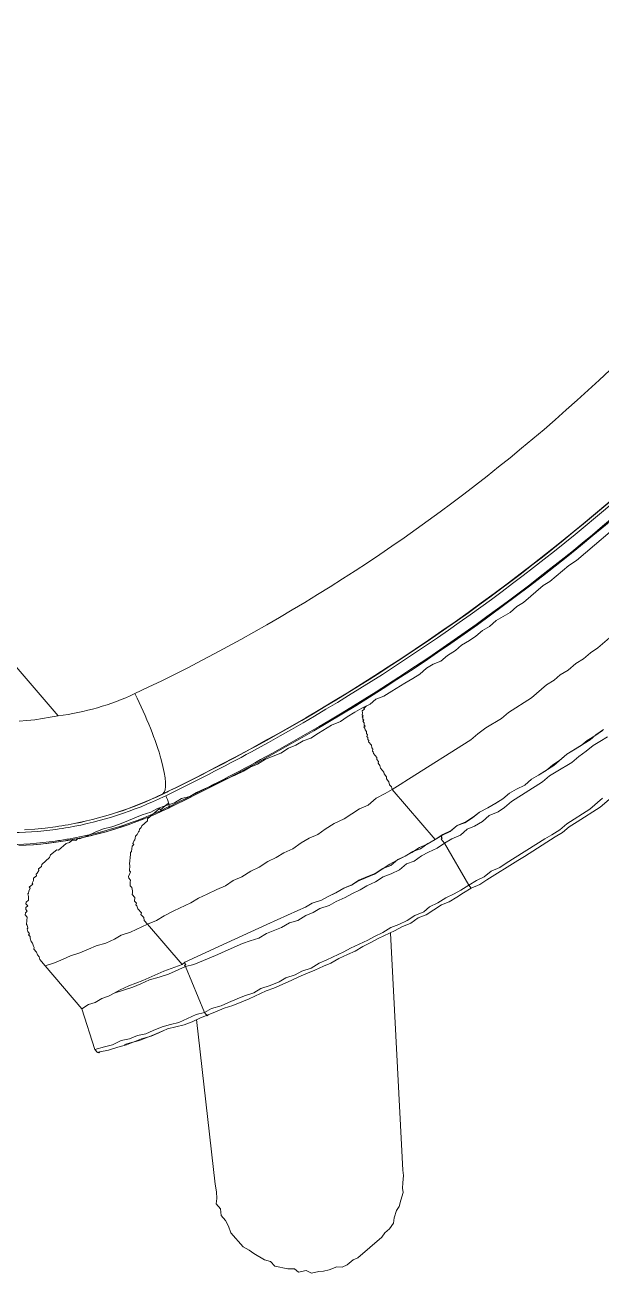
# Model space of a CAD drawing. Header units: metres. Extents: x 2999 to 3109, y 1752 to 1796.
# Drawn here: x 3012.2689 to 3012.4167, y 1760.1136 to 1760.4338 of the extents above; entities that cross this region are included whole.
import ezdxf

# ---------------------------------------------------------------- set-up
doc = ezdxf.new("R2010")
doc.units = ezdxf.units.M
doc.layers.add('PAREDES', color=7, linetype='Continuous')

msp = doc.modelspace()

# ---------------------------------------------------------------- linework, layer by layer
at = {"layer": 'PAREDES', "color": 253, "lineweight": 0}
for p, q in [((3012.115897828978, 1760.445114648051), (3012.277409898619, 1760.256579573352)), ((3012.423843664782, 1760.307872721416), (3012.410469551379, 1760.296415539039)), ((3012.410469551379, 1760.296415539039), (3012.408466220117, 1760.295182454838)), ((3012.408466220117, 1760.295182454838), (3012.403636679165, 1760.291045138979)), ((3012.401911975266, 1760.290050746078), (3012.396803806952, 1760.285674738919)), ((3012.403636679165, 1760.291045138979), (3012.401911975266, 1760.290050746078)), ((3012.430337569279, 1760.286381870391), (3012.415941822213, 1760.274049486582)), ((3012.393394026855, 1760.283075758667), (3012.389851743268, 1760.281007409097)), ((3012.395158666819, 1760.28458747023), (3012.393394026855, 1760.283075758667)), ((3012.396803806952, 1760.285674738919), (3012.395158666819, 1760.28458747023)), ((3012.389851743268, 1760.281007409097), (3012.388087103305, 1760.279495697533)), ((3012.384597759442, 1760.276989593068), (3012.382952619309, 1760.275902324379)), ((3012.386362399405, 1760.278501304632), (3012.384597759442, 1760.276989593068)), ((3012.388087103305, 1760.279495697533), (3012.386362399405, 1760.278501304632)), ((3012.379370399658, 1760.273316656147), (3012.377367068396, 1760.272083571946)), ((3012.380949288046, 1760.274669240178), (3012.379370399658, 1760.273316656147)), ((3012.382952619309, 1760.275902324379), (3012.380949288046, 1760.274669240178)), ((3012.415941822213, 1760.274049486582), (3012.414018054717, 1760.272723526593)), ((3012.375602428433, 1760.270571860382), (3012.373639033234, 1760.269856094843)), ((3012.377367068396, 1760.272083571946), (3012.375602428433, 1760.270571860382)), ((3012.410250083492, 1760.269978730828), (3012.408299691954, 1760.268307891731)), ((3012.412253414755, 1760.271211815029), (3012.410250083492, 1760.269978730828)), ((3012.414018054717, 1760.272723526593), (3012.412253414755, 1760.271211815029)), ((3012.370229253137, 1760.26725711459), (3012.36841167345, 1760.266183157922)), ((3012.3719938931, 1760.268768826154), (3012.370229253137, 1760.26725711459)), ((3012.373639033234, 1760.269856094843), (3012.3719938931, 1760.268768826154)), ((3012.406296360692, 1760.26707480753), (3012.404717472304, 1760.2657222235)), ((3012.408299691954, 1760.268307891731), (3012.406296360692, 1760.26707480753)), ((3012.366408342188, 1760.264950073721), (3012.363038498154, 1760.262868412131)), ((3012.36841167345, 1760.266183157922), (3012.366408342188, 1760.264950073721)), ((3012.402714141041, 1760.264489139299), (3012.398906233753, 1760.261227024871)), ((3012.404717472304, 1760.2657222235), (3012.402714141041, 1760.264489139299)), ((3012.358978895905, 1760.260839998624), (3012.357492883305, 1760.25956697836)), ((3012.361035166892, 1760.261635327929), (3012.358978895905, 1760.260839998624)), ((3012.363038498154, 1760.262868412131), (3012.361035166892, 1760.261635327929)), ((3012.398906233753, 1760.261227024871), (3012.392975803732, 1760.257434896481)), ((3012.353605720609, 1760.257525252832), (3012.351602389347, 1760.256292168631)), ((3012.355330424509, 1760.258519645733), (3012.353605720609, 1760.257525252832)), ((3012.357492883305, 1760.25956697836), (3012.355330424509, 1760.258519645733)), ((3012.355449615979, 1760.257816575496), (3012.356006870704, 1760.258293958095)), ((3012.355502555703, 1760.257378820601), (3012.355449615979, 1760.257816575496)), ((3012.355462619641, 1760.256861501939), (3012.355502555703, 1760.257378820601)), ((3012.355847743171, 1760.25847970967), (3012.356590749471, 1760.259116219803)), ((3012.356006870704, 1760.258293958095), (3012.355847743171, 1760.25847970967)), ((3012.392975803732, 1760.257434896481), (3012.391211163769, 1760.255923184917)), ((3012.269435113391, 1760.255358585501), (3012.267418660567, 1760.255177410837)), ((3012.271442901066, 1760.255590121476), (3012.269435113391, 1760.255358585501)), ((3012.273441510325, 1760.255871257595), (3012.271442901066, 1760.255590121476)), ((3012.275430603345, 1760.25620126243), (3012.273441510325, 1760.255871257595)), ((3012.277409898619, 1760.256579573352), (3012.275430603345, 1760.25620126243)), ((3012.347622350864, 1760.254170879337), (3012.34425250683, 1760.252089217746)), ((3012.349864373426, 1760.255125336175), (3012.347622350864, 1760.254170879337)), ((3012.351602389347, 1760.256292168631), (3012.349864373426, 1760.255125336175)), ((3012.355422683578, 1760.256344183276), (3012.35570131094, 1760.256582874576)), ((3012.35558181111, 1760.256158431702), (3012.355422683578, 1760.256344183276)), ((3012.35570131094, 1760.256582874576), (3012.355462619641, 1760.256861501939)), ((3012.355634750835, 1760.255720676806), (3012.35558181111, 1760.256158431702)), ((3012.355594814772, 1760.255203358144), (3012.355873442134, 1760.255442049443)), ((3012.355992633605, 1760.254738979206), (3012.355594814772, 1760.255203358144)), ((3012.355873442134, 1760.255442049443), (3012.355634750835, 1760.255720676806)), ((3012.355912761479, 1760.253704341882), (3012.356191388841, 1760.253943033181)), ((3012.355952697541, 1760.254221660544), (3012.355992633605, 1760.254738979206)), ((3012.356191388841, 1760.253943033181), (3012.355952697541, 1760.254221660544)), ((3012.391211163769, 1760.255923184917), (3012.387204501244, 1760.253457016515)), ((3012.342249175568, 1760.250856133545), (3012.340285780369, 1760.250140368006)), ((3012.34425250683, 1760.252089217746), (3012.342249175568, 1760.250856133545)), ((3012.356151452778, 1760.253425714519), (3012.355912761479, 1760.253704341882)), ((3012.356204392503, 1760.252987959624), (3012.356151452778, 1760.253425714519)), ((3012.356602211335, 1760.252523580686), (3012.356204392503, 1760.252987959624)), ((3012.356562275272, 1760.252006262024), (3012.356602211335, 1760.252523580686)), ((3012.356800966571, 1760.251727634662), (3012.356562275272, 1760.252006262024)), ((3012.356681466742, 1760.251303191787), (3012.356800966571, 1760.251727634662)), ((3012.356920158042, 1760.251024564424), (3012.356681466742, 1760.251303191787)), ((3012.356880221978, 1760.250507245762), (3012.356920158042, 1760.251024564424)), ((3012.385094982173, 1760.251971928993), (3012.38333034221, 1760.250460217429)), ((3012.387204501244, 1760.253457016515), (3012.385094982173, 1760.251971928993)), ((3012.415153021018, 1760.251472908665), (3012.413149689756, 1760.250239824464)), ((3012.415431648381, 1760.251711599964), (3012.413945635781, 1760.2504385797)), ((3012.417076788514, 1760.252798868653), (3012.415153021018, 1760.251472908665)), ((3012.417355415877, 1760.253037559953), (3012.415431648381, 1760.251711599964)), ((3012.418429372545, 1760.251219980265), (3012.416426041283, 1760.249986896064)), ((3012.336584369248, 1760.248257770011), (3012.334581037986, 1760.24702468581)), ((3012.338468200681, 1760.249066411337), (3012.336584369248, 1760.248257770011)), ((3012.340285780369, 1760.250140368006), (3012.338468200681, 1760.249066411337)), ((3012.357118913278, 1760.2502286184), (3012.356880221978, 1760.250507245762)), ((3012.357092289236, 1760.249883739292), (3012.357118913278, 1760.2502286184)), ((3012.357808363135, 1760.249047857204), (3012.357092289236, 1760.249883739292)), ((3012.357927554604, 1760.248344786967), (3012.357808363135, 1760.249047857204)), ((3012.358166245904, 1760.248066159604), (3012.357927554604, 1760.248344786967)), ((3012.358126309841, 1760.247548840942), (3012.358166245904, 1760.248066159604)), ((3012.358285437374, 1760.247363089367), (3012.358126309841, 1760.247548840942)), ((3012.38333034221, 1760.250460217429), (3012.367369943856, 1760.240330228479)), ((3012.413945635781, 1760.2504385797), (3012.407935641993, 1760.246739327097)), ((3012.409660345893, 1760.247733719998), (3012.407935641993, 1760.246739327097)), ((3012.411663677156, 1760.248966804199), (3012.409660345893, 1760.247733719998)), ((3012.413149689756, 1760.250239824464), (3012.411663677156, 1760.248966804199)), ((3012.414701337383, 1760.248992503163), (3012.41293669742, 1760.247480791599)), ((3012.416426041283, 1760.249986896064), (3012.414701337383, 1760.248992503163)), ((3012.330640935566, 1760.245420715178), (3012.328637604303, 1760.244187630977)), ((3012.334581037986, 1760.24702468581), (3012.330640935566, 1760.245420715178)), ((3012.358338377098, 1760.246925334472), (3012.358285437374, 1760.247363089367)), ((3012.35921357853, 1760.245903700809), (3012.358338377098, 1760.246925334472)), ((3012.359173642467, 1760.245386382147), (3012.35921357853, 1760.245903700809)), ((3012.359651025066, 1760.244829127422), (3012.359173642467, 1760.245386382147)), ((3012.359531525236, 1760.244404684547), (3012.359651025066, 1760.244829127422)), ((3012.360008907836, 1760.243847429822), (3012.359531525236, 1760.244404684547)), ((3012.406171002031, 1760.245227615533), (3012.404247234535, 1760.243901655544)), ((3012.407935641993, 1760.246739327097), (3012.404592113643, 1760.243875031502)), ((3012.409248289961, 1760.244643120047), (3012.405241627436, 1760.242176951645)), ((3012.407935641993, 1760.246739327097), (3012.406171002031, 1760.245227615533)), ((3012.411012929924, 1760.24615483161), (3012.409248289961, 1760.244643120047)), ((3012.41293669742, 1760.247480791599), (3012.411012929924, 1760.24615483161)), ((3012.322866610175, 1760.241337264122), (3012.318926507755, 1760.23973329349)), ((3012.325029068971, 1760.242384596748), (3012.322866610175, 1760.241337264122)), ((3012.326753772871, 1760.24337898965), (3012.325029068971, 1760.242384596748)), ((3012.328637604303, 1760.244187630977), (3012.326753772871, 1760.24337898965)), ((3012.360128099306, 1760.243144359585), (3012.360008907836, 1760.243847429822)), ((3012.361003300737, 1760.242122725922), (3012.360128099306, 1760.243144359585)), ((3012.361056240462, 1760.241684971026), (3012.361003300737, 1760.242122725922)), ((3012.361692750594, 1760.240941964726), (3012.361056240462, 1760.241684971026)), ((3012.400665014884, 1760.241315987313), (3012.398940310984, 1760.240321594411)), ((3012.400665014884, 1760.241315987313), (3012.398940310984, 1760.240321594411)), ((3012.404592113643, 1760.243875031502), (3012.400665014884, 1760.241315987313)), ((3012.402668346147, 1760.242549071514), (3012.400665014884, 1760.241315987313)), ((3012.403516923536, 1760.241182558743), (3012.401752283573, 1760.239670847179)), ((3012.404247234535, 1760.243901655544), (3012.402668346147, 1760.242549071514)), ((3012.405241627436, 1760.242176951645), (3012.403516923536, 1760.241182558743)), ((3012.315145532868, 1760.237943571283), (3012.312983074073, 1760.236896238657)), ((3012.317201803855, 1760.238738900589), (3012.315145532868, 1760.237943571283)), ((3012.318926507755, 1760.23973329349), (3012.317201803855, 1760.238738900589)), ((3012.361652814531, 1760.240424646064), (3012.361692750594, 1760.240941964726)), ((3012.362289324663, 1760.239681639764), (3012.361652814531, 1760.240424646064)), ((3012.362488079899, 1760.238885693739), (3012.362289324663, 1760.239681639764)), ((3012.362965462498, 1760.238328439014), (3012.362488079899, 1760.238885693739)), ((3012.363177529756, 1760.237704932543), (3012.362965462498, 1760.238328439014)), ((3012.365180861018, 1760.238938016745), (3012.363177529756, 1760.237704932543)), ((3012.367369943856, 1760.240330228479), (3012.365180861018, 1760.238938016745)), ((3012.401752283573, 1760.239670847179), (3012.393725646502, 1760.23456607082)), ((3012.397175671021, 1760.238809882847), (3012.395013212226, 1760.237762550221)), ((3012.397175671021, 1760.238809882847), (3012.395013212226, 1760.237762550221)), ((3012.398940310984, 1760.240321594411), (3012.397175671021, 1760.238809882847)), ((3012.398940310984, 1760.240321594411), (3012.397175671021, 1760.238809882847)), ((3012.304305798657, 1760.236499987222), (3012.304325046215, 1760.236571427507)), ((3012.304613864793, 1760.235873381993), (3012.305048995237, 1760.236082495556)), ((3012.305048972061, 1760.236082475702), (3012.306604872519, 1760.236838245271)), ((3012.309135847441, 1760.235371831792), (3012.307318267753, 1760.234297875123)), ((3012.311258370173, 1760.235901845756), (3012.309135847441, 1760.235371831792)), ((3012.312983074073, 1760.236896238657), (3012.311258370173, 1760.235901845756)), ((3012.359011739698, 1760.235424515716), (3012.356968472373, 1760.233674112853)), ((3012.361359950069, 1760.236630975875), (3012.359011739698, 1760.235424515716)), ((3012.363177529756, 1760.237704932543), (3012.361359950069, 1760.236630975875)), ((3012.363177529756, 1760.237704932543), (3012.374157329535, 1760.224888073865)), ((3012.391523868363, 1760.235256445756), (3012.3895205371, 1760.234023361555)), ((3012.391523868363, 1760.235256445756), (3012.389706288675, 1760.234182489088)), ((3012.393288508326, 1760.23676815732), (3012.391523868363, 1760.235256445756)), ((3012.393288508326, 1760.23676815732), (3012.391523868363, 1760.235256445756)), ((3012.395013212226, 1760.237762550221), (3012.393288508326, 1760.23676815732)), ((3012.395013212226, 1760.237762550221), (3012.393288508326, 1760.23676815732)), ((3012.417125102846, 1760.235448417082), (3012.413874450282, 1760.232663685254)), ((3012.420043571602, 1760.236177186282), (3012.416514291677, 1760.233153763155)), ((3012.301229018559, 1760.231819011419), (3012.299013620039, 1760.231209433689)), ((3012.300406140133, 1760.230147863963), (3012.303471041121, 1760.232773468258)), ((3012.302953722459, 1760.232813404321), (3012.301229018559, 1760.231819011419)), ((3012.303984708505, 1760.232077155497), (3012.302249014708, 1760.23130226004)), ((3012.302423301353, 1760.231380279658), (3012.304079421168, 1760.232122609538)), ((3012.304917117658, 1760.23352916986), (3012.302953722459, 1760.232813404321)), ((3012.303471041121, 1760.232773468258), (3012.30370973242, 1760.232494840895)), ((3012.30370973242, 1760.232494840895), (3012.305474372383, 1760.234006552459)), ((3012.305704993381, 1760.232885845707), (3012.303984708505, 1760.232077155497)), ((3012.304079421168, 1760.232122609538), (3012.30572221336, 1760.232896117015)), ((3012.307318267753, 1760.234297875123), (3012.304917117658, 1760.23352916986)), ((3012.305366066713, 1760.233018493898), (3012.305814218781, 1760.233233398124)), ((3012.305474372383, 1760.234006552459), (3012.305912127279, 1760.234059492183)), ((3012.305704993381, 1760.232885845707), (3012.306134810752, 1760.233093280878)), ((3012.305704993381, 1760.232885845707), (3012.30572221336, 1760.232896117015)), ((3012.30572221336, 1760.232896117015), (3012.305814218781, 1760.233233398124)), ((3012.30572221336, 1760.232896117015), (3012.306151976115, 1760.233103545581)), ((3012.305814218781, 1760.233233398124), (3012.307385244293, 1760.233994590366)), ((3012.354726449811, 1760.232719656015), (3012.350799351052, 1760.230160611825)), ((3012.356968472373, 1760.233674112853), (3012.354726449811, 1760.232719656015)), ((3012.385540498618, 1760.23190207226), (3012.383775858655, 1760.230390360697)), ((3012.385540498618, 1760.23190207226), (3012.384054486017, 1760.230629051996)), ((3012.387702957413, 1760.232949404887), (3012.385540498618, 1760.23190207226)), ((3012.387702957413, 1760.232949404887), (3012.385540498618, 1760.23190207226)), ((3012.389706288675, 1760.234182489088), (3012.387702957413, 1760.232949404887)), ((3012.3895205371, 1760.234023361555), (3012.387702957413, 1760.232949404887)), ((3012.390315866406, 1760.231967090568), (3012.388073843844, 1760.231012633729)), ((3012.39196100654, 1760.233054359257), (3012.390315866406, 1760.231967090568)), ((3012.393725646502, 1760.23456607082), (3012.39196100654, 1760.233054359257)), ((3012.413874450282, 1760.232663685254), (3012.407944020261, 1760.228871556863)), ((3012.416514291677, 1760.233153763155), (3012.410583861656, 1760.229361634764)), ((3012.292924370845, 1760.228730569985), (3012.291226290987, 1760.228081056191)), ((3012.294887766044, 1760.229446335524), (3012.292924370845, 1760.228730569985)), ((3012.295174834733, 1760.228549349768), (3012.293376377243, 1760.227948569626)), ((3012.293961914936, 1760.228142111349), (3012.295676496393, 1760.228726089499)), ((3012.297129788606, 1760.230400792362), (3012.294887766044, 1760.229446335524)), ((3012.296962416819, 1760.229185457625), (3012.295174834733, 1760.228549349768)), ((3012.295676496393, 1760.228726089499), (3012.297380463023, 1760.229342042223)), ((3012.298737277981, 1760.229856256522), (3012.296962416819, 1760.229185457625)), ((3012.299013620039, 1760.231209433689), (3012.297129788606, 1760.230400792362)), ((3012.297380463023, 1760.229342042223), (3012.299073285183, 1760.229989837266)), ((3012.300500206115, 1760.230562140136), (3012.298737277981, 1760.229856256522)), ((3012.298760691639, 1760.227933082162), (3012.298880191469, 1760.228357525037)), ((3012.298880191469, 1760.228357525037), (3012.30036620407, 1760.229630545301)), ((3012.299073285183, 1760.229989837266), (3012.300754408394, 1760.230669301001)), ((3012.30036620407, 1760.229630545301), (3012.300406140133, 1760.230147863963)), ((3012.302249014708, 1760.23130226004), (3012.300500206115, 1760.230562140136)), ((3012.300754408394, 1760.230669301001), (3012.302423301353, 1760.231380279658)), ((3012.348278701128, 1760.228967463687), (3012.345996742502, 1760.227495688186)), ((3012.350799351052, 1760.230160611825), (3012.348278701128, 1760.228967463687)), ((3012.379809132193, 1760.228441510957), (3012.37804449223, 1760.226929799393)), ((3012.379809132193, 1760.228441510957), (3012.378323119593, 1760.227168490693)), ((3012.382051154755, 1760.229395967795), (3012.379809132193, 1760.228441510957)), ((3012.381772527392, 1760.229157276496), (3012.379809132193, 1760.228441510957)), ((3012.383775858655, 1760.230390360697), (3012.381772527392, 1760.229157276496)), ((3012.384054486017, 1760.230629051996), (3012.382051154755, 1760.229395967795)), ((3012.386309203881, 1760.229500922165), (3012.384305872619, 1760.228267837964)), ((3012.388073843844, 1760.231012633729), (3012.386309203881, 1760.229500922165)), ((3012.407944020261, 1760.228871556863), (3012.406179380298, 1760.227359845299)), ((3012.410583861656, 1760.229361634764), (3012.408580530393, 1760.228128550563)), ((3012.268842488912, 1760.22732789276), (3012.271499490084, 1760.227513011587)), ((3012.271499490084, 1760.227513011587), (3012.274149433816, 1760.22777520496)), ((3012.274149433816, 1760.22777520496), (3012.27679024619, 1760.228113821369)), ((3012.28170712263, 1760.224959860942), (3012.283481237566, 1760.22531666638)), ((3012.284232242966, 1760.225475672237), (3012.282377571511, 1760.22508829248)), ((3012.284977914259, 1760.225787944062), (3012.282921643272, 1760.224992614757)), ((3012.283481237566, 1760.22531666638), (3012.285248413692, 1760.225706244762)), ((3012.286079145646, 1760.225898951499), (3012.284232242966, 1760.225475672237)), ((3012.287140373055, 1760.226835276688), (3012.284977914259, 1760.225787944062)), ((3012.285248413692, 1760.225706244762), (3012.287008113099, 1760.226128496935)), ((3012.287917476821, 1760.226357964981), (3012.286079145646, 1760.225898951499)), ((3012.287008113099, 1760.226128496935), (3012.288759840908, 1760.226583320422)), ((3012.289103768254, 1760.227551042227), (3012.287140373055, 1760.226835276688)), ((3012.289747008095, 1760.226852697852), (3012.287917476821, 1760.226357964981)), ((3012.288759840908, 1760.226583320422), (3012.290503057551, 1760.227070594554)), ((3012.291226290987, 1760.228081056191), (3012.289103768254, 1760.227551042227)), ((3012.291566580875, 1760.2273828608), (3012.289747008095, 1760.226852697852)), ((3012.290503057551, 1760.227070594554), (3012.292237248294, 1760.227590240032)), ((3012.293376377243, 1760.227948569626), (3012.291566580875, 1760.2273828608)), ((3012.292237248294, 1760.227590240032), (3012.293961914936, 1760.228142111349)), ((3012.297128246808, 1760.224763226804), (3012.297247746638, 1760.225187669678)), ((3012.297247746638, 1760.225187669678), (3012.297287682701, 1760.22570498834)), ((3012.297287682701, 1760.22570498834), (3012.297752061638, 1760.226102807173)), ((3012.297752061638, 1760.226102807173), (3012.298070625064, 1760.226858817134)), ((3012.298070625064, 1760.226858817134), (3012.298256376639, 1760.227017944667)), ((3012.298256376639, 1760.227017944667), (3012.298296312702, 1760.22753526333)), ((3012.298296312702, 1760.22753526333), (3012.298760691639, 1760.227933082162)), ((3012.341830952445, 1760.225215271359), (3012.339827621182, 1760.223982187157)), ((3012.344072975006, 1760.226169728197), (3012.341830952445, 1760.225215271359)), ((3012.345996742502, 1760.227495688186), (3012.344072975006, 1760.226169728197)), ((3012.376160660797, 1760.226121158066), (3012.374157329535, 1760.224888073865)), ((3012.375882033434, 1760.225882466767), (3012.374157329535, 1760.224888073865)), ((3012.375722597542, 1760.22494070523), (3012.376001224904, 1760.22517939653)), ((3012.375842097371, 1760.225365148105), (3012.375882033434, 1760.225882466767)), ((3012.376001224904, 1760.22517939653), (3012.375842097371, 1760.225365148105)), ((3012.37804449223, 1760.226929799393), (3012.375882033434, 1760.225882466767)), ((3012.378323119593, 1760.227168490693), (3012.376160660797, 1760.226121158066)), ((3012.380657401223, 1760.225947485074), (3012.378415378661, 1760.224993028236)), ((3012.382422041186, 1760.227459196638), (3012.380657401223, 1760.225947485074)), ((3012.384305872619, 1760.228267837964), (3012.382422041186, 1760.227459196638)), ((3012.404998310743, 1760.225542882331), (3012.39706454946, 1760.220517669739)), ((3012.404083173248, 1760.226047197332), (3012.402358469349, 1760.22505280443)), ((3012.406179380298, 1760.227359845299), (3012.404083173248, 1760.226047197332)), ((3012.406815890431, 1760.226616838999), (3012.404998310743, 1760.225542882331)), ((3012.408580530393, 1760.228128550563), (3012.406815890431, 1760.226616838999)), ((3012.267327365503, 1760.223294634999), (3012.269138079914, 1760.223386518032)), ((3012.269226533207, 1760.2233892991), (3012.267330573915, 1760.223292179727)), ((3012.269138079914, 1760.223386518032), (3012.270946087557, 1760.223511745489)), ((3012.271118762133, 1760.223522904404), (3012.269226533207, 1760.2233892991)), ((3012.270946087557, 1760.223511745489), (3012.272750820743, 1760.223670252979)), ((3012.273008055117, 1760.223693053347), (3012.271118762133, 1760.223522904404)), ((3012.272750820743, 1760.223670252979), (3012.274551766399, 1760.223861982716)), ((3012.274892558489, 1760.223899564385), (3012.273008055117, 1760.223693053347)), ((3012.274551766399, 1760.223861982716), (3012.276348401526, 1760.224086888505)), ((3012.276772717454, 1760.224142457256), (3012.274892558489, 1760.223899564385)), ((3012.27549219699, 1760.220882539659), (3012.277071085377, 1760.22223512369)), ((3012.276348401526, 1760.224086888505), (3012.27814017829, 1760.224344882777)), ((3012.278647102031, 1760.224421571813), (3012.276772717454, 1760.224142457256)), ((3012.277071085377, 1760.22223512369), (3012.277495528252, 1760.22211562386)), ((3012.277495528252, 1760.22211562386), (3012.279538795578, 1760.223866026723)), ((3012.27814017829, 1760.224344882777), (3012.279926605132, 1760.224635906087)), ((3012.280515743661, 1760.224736894809), (3012.278647102031, 1760.224421571813)), ((3012.279538795578, 1760.223866026723), (3012.280334741602, 1760.22406478196)), ((3012.279926605132, 1760.224635906087), (3012.28170712263, 1760.224959860942)), ((3012.280334741602, 1760.22406478196), (3012.281077747903, 1760.224701292092)), ((3012.282377571511, 1760.22508829248), (3012.280515743661, 1760.224736894809)), ((3012.281077747903, 1760.224701292092), (3012.281939945673, 1760.224634731987)), ((3012.281939945673, 1760.224634731987), (3012.282497200398, 1760.225112114586)), ((3012.282497200398, 1760.225112114586), (3012.282921643272, 1760.224992614757)), ((3012.296291748001, 1760.221792126682), (3012.296398244169, 1760.223171643114)), ((3012.296398244169, 1760.223171643114), (3012.296862623107, 1760.223569461946)), ((3012.296623931808, 1760.223848089309), (3012.296942495233, 1760.224604099271)), ((3012.296862623107, 1760.223569461946), (3012.296623931808, 1760.223848089309)), ((3012.296942495233, 1760.224604099271), (3012.297128246808, 1760.224763226804)), ((3012.337625226324, 1760.222417535869), (3012.335383203761, 1760.221463079031)), ((3012.339827621182, 1760.223982187157), (3012.337625226324, 1760.222417535869)), ((3012.370177291052, 1760.222766784571), (3012.368173959789, 1760.22153370037)), ((3012.370415982351, 1760.222488157209), (3012.368452587152, 1760.221772391669)), ((3012.372153998272, 1760.223654989664), (3012.370177291052, 1760.222766784571)), ((3012.372339749847, 1760.223814117197), (3012.370415982351, 1760.222488157209)), ((3012.374157329535, 1760.224888073865), (3012.372153998272, 1760.223654989664)), ((3012.374157329535, 1760.224888073865), (3012.372339749847, 1760.223814117197)), ((3012.374674031477, 1760.222593111579), (3012.372432008915, 1760.22163865474)), ((3012.376597798973, 1760.223919071567), (3012.374674031477, 1760.222593111579)), ((3012.376597798973, 1760.223919071567), (3012.375722597542, 1760.22494070523)), ((3012.378415378661, 1760.224993028236), (3012.376597798973, 1760.223919071567)), ((3012.382789535662, 1760.213119781251), (3012.376597798973, 1760.223919071567)), ((3012.402358469349, 1760.22505280443), (3012.392421376803, 1760.218794507637)), ((3012.273223242026, 1760.218455690601), (3012.275266509352, 1760.220206093464)), ((3012.275266509352, 1760.220206093464), (3012.27549219699, 1760.220882539659)), ((3012.295786816282, 1760.218621962963), (3012.295973184576, 1760.22103611672)), ((3012.295973184576, 1760.22103611672), (3012.296013120639, 1760.221553435382)), ((3012.296013120639, 1760.221553435382), (3012.296291748001, 1760.221792126682)), ((3012.331217413704, 1760.219182662204), (3012.329028330866, 1760.217790450469)), ((3012.333379872499, 1760.22022999483), (3012.331217413704, 1760.219182662204)), ((3012.335383203761, 1760.221463079031), (3012.333379872499, 1760.22022999483)), ((3012.364286797094, 1760.219491974842), (3012.362562093194, 1760.21849758194)), ((3012.364565424456, 1760.219730666142), (3012.362800784493, 1760.218218954578)), ((3012.366449255889, 1760.220539307468), (3012.364286797094, 1760.219491974842)), ((3012.366449255889, 1760.220539307468), (3012.364565424456, 1760.219730666142)), ((3012.368452587152, 1760.221772391669), (3012.366449255889, 1760.220539307468)), ((3012.368173959789, 1760.22153370037), (3012.366449255889, 1760.220539307468)), ((3012.368783537519, 1760.21931830185), (3012.36682014232, 1760.218602536311)), ((3012.370707305015, 1760.220644261839), (3012.368783537519, 1760.21931830185)), ((3012.372432008915, 1760.22163865474), (3012.370707305015, 1760.220644261839)), ((3012.395419409326, 1760.21943040105), (3012.387406084276, 1760.214498064246)), ((3012.392421376803, 1760.218794507637), (3012.390776236669, 1760.217707238948)), ((3012.39706454946, 1760.220517669739), (3012.395419409326, 1760.21943040105)), ((3012.271126418257, 1760.21488801641), (3012.271869424557, 1760.215524526542)), ((3012.271816484833, 1760.215962281437), (3012.272095112196, 1760.216200972737)), ((3012.271869424557, 1760.215524526542), (3012.271816484833, 1760.215962281437)), ((3012.272095112196, 1760.216200972737), (3012.272493239388, 1760.216864106911)), ((3012.272440299663, 1760.217301861806), (3012.273183305963, 1760.217938371939)), ((3012.272493239388, 1760.216864106911), (3012.272440299663, 1760.217301861806)), ((3012.273183305963, 1760.217938371939), (3012.273223242026, 1760.218455690601)), ((3012.295533887882, 1760.215345611437), (3012.295852451308, 1760.216101621398)), ((3012.295733259838, 1760.216804691636), (3012.295839756006, 1760.218184208068)), ((3012.295971951137, 1760.216526064273), (3012.295733259838, 1760.216804691636)), ((3012.295839756006, 1760.218184208068), (3012.295786816282, 1760.218621962963)), ((3012.295852451308, 1760.216101621398), (3012.295971951137, 1760.216526064273)), ((3012.326865872071, 1760.216743117843), (3012.324583913446, 1760.215271342343)), ((3012.329028330866, 1760.217790450469), (3012.326865872071, 1760.216743117843)), ((3012.358634994435, 1760.215938537751), (3012.356578723448, 1760.215143208445)), ((3012.35882074601, 1760.216097665284), (3012.356857350811, 1760.215381899745)), ((3012.362562093194, 1760.21849758194), (3012.358634994435, 1760.215938537751)), ((3012.360744513506, 1760.217423625273), (3012.35882074601, 1760.216097665284)), ((3012.362800784493, 1760.218218954578), (3012.360744513506, 1760.217423625273)), ((3012.362893043562, 1760.216043492121), (3012.360836772575, 1760.215248162816)), ((3012.365055502357, 1760.217090824747), (3012.362893043562, 1760.216043492121)), ((3012.36682014232, 1760.218602536311), (3012.365055502357, 1760.217090824747)), ((3012.388534214107, 1760.216752782109), (3012.386769574145, 1760.215241070546)), ((3012.390776236669, 1760.217707238948), (3012.388534214107, 1760.216752782109)), ((3012.2699184163, 1760.211598661222), (3012.270236979726, 1760.212354671183)), ((3012.269998288426, 1760.212633298546), (3012.270927046301, 1760.213428936211)), ((3012.270236979726, 1760.212354671183), (3012.269998288426, 1760.212633298546)), ((3012.270767918768, 1760.213614687786), (3012.271086482194, 1760.214370697747)), ((3012.270927046301, 1760.213428936211), (3012.270767918768, 1760.213614687786)), ((3012.271086482194, 1760.214370697747), (3012.271126418257, 1760.21488801641)), ((3012.295586827607, 1760.214907856541), (3012.295533887882, 1760.215345611437)), ((3012.29598464644, 1760.214443477604), (3012.295586827607, 1760.214907856541)), ((3012.295904774313, 1760.213408840279), (3012.295944710376, 1760.213926158942)), ((3012.295957714038, 1760.212971085384), (3012.295904774313, 1760.213408840279)), ((3012.295944710376, 1760.213926158942), (3012.29598464644, 1760.214443477604)), ((3012.29635553287, 1760.212506706446), (3012.295957714038, 1760.212971085384)), ((3012.296554288107, 1760.211710760422), (3012.29635553287, 1760.212506706446)), ((3012.320418123388, 1760.212990925515), (3012.318176100825, 1760.212036468677)), ((3012.322341890884, 1760.214316885504), (3012.320418123388, 1760.212990925515)), ((3012.324583913446, 1760.215271342343), (3012.322341890884, 1760.214316885504)), ((3012.350728165553, 1760.212385717379), (3012.348724834291, 1760.211152633178)), ((3012.350728165553, 1760.212385717379), (3012.348910585866, 1760.21131176071)), ((3012.352970188116, 1760.213340174217), (3012.350728165553, 1760.212385717379)), ((3012.352691560753, 1760.213101482918), (3012.350728165553, 1760.212385717379)), ((3012.354336700887, 1760.214188751607), (3012.352691560753, 1760.213101482918)), ((3012.354615328249, 1760.214427442906), (3012.352970188116, 1760.213340174217)), ((3012.356578723448, 1760.215143208445), (3012.354336700887, 1760.214188751607)), ((3012.356857350811, 1760.215381899745), (3012.354615328249, 1760.214427442906)), ((3012.356670982517, 1760.212967745988), (3012.354946278617, 1760.211973353087)), ((3012.358833441313, 1760.214015078614), (3012.356670982517, 1760.212967745988)), ((3012.360836772575, 1760.215248162816), (3012.358833441313, 1760.214015078614)), ((3012.382789535662, 1760.213119781251), (3012.380786204399, 1760.21188669705)), ((3012.383426045794, 1760.212376774951), (3012.381422714531, 1760.21114369075)), ((3012.384792866924, 1760.214352865453), (3012.382789535662, 1760.213119781251)), ((3012.383426045794, 1760.212376774951), (3012.382789535662, 1760.213119781251)), ((3012.385668068356, 1760.21333123179), (3012.383426045794, 1760.212376774951)), ((3012.386769574145, 1760.215241070546), (3012.384792866924, 1760.214352865453)), ((3012.387406084276, 1760.214498064246), (3012.385668068356, 1760.21333123179)), ((3012.269267669069, 1760.208786688632), (3012.269824923793, 1760.209264071231)), ((3012.269692728662, 1760.210922215026), (3012.269878480237, 1760.211081342559)), ((3012.269811920132, 1760.210219144789), (3012.269692728662, 1760.210922215026)), ((3012.269824923793, 1760.209264071231), (3012.269811920132, 1760.210219144789)), ((3012.269878480237, 1760.211081342559), (3012.2699184163, 1760.211598661222)), ((3012.296394852214, 1760.210768998885), (3012.296514352044, 1760.211193441759)), ((3012.297110926113, 1760.209933116797), (3012.296394852214, 1760.210768998885)), ((3012.296514352044, 1760.211193441759), (3012.296554288107, 1760.211710760422)), ((3012.297044366008, 1760.209070919027), (3012.297110926113, 1760.209933116797)), ((3012.313492992106, 1760.209795987913), (3012.311489660843, 1760.208562903711)), ((3012.315655450901, 1760.210843320539), (3012.313492992106, 1760.209795987913)), ((3012.318176100825, 1760.212036468677), (3012.315655450901, 1760.210843320539)), ((3012.345023423171, 1760.209270035183), (3012.342622273076, 1760.208501329919)), ((3012.345023423171, 1760.209270035183), (3012.342622273076, 1760.208501329919)), ((3012.346748127071, 1760.210264428084), (3012.345023423171, 1760.209270035183)), ((3012.346748127071, 1760.210264428084), (3012.345023423171, 1760.209270035183)), ((3012.348910585866, 1760.21131176071), (3012.346748127071, 1760.210264428084)), ((3012.348724834291, 1760.211152633178), (3012.346748127071, 1760.210264428084)), ((3012.351059115922, 1760.209931627559), (3012.34881709336, 1760.208977170721)), ((3012.352783819822, 1760.210926020461), (3012.351059115922, 1760.209931627559)), ((3012.354946278617, 1760.211973353087), (3012.352783819822, 1760.210926020461)), ((3012.376899041704, 1760.209844971523), (3012.374895710441, 1760.208611887321)), ((3012.379061500499, 1760.210892304149), (3012.376899041704, 1760.209844971523)), ((3012.379777574398, 1760.210056422061), (3012.377774243135, 1760.20882333786)), ((3012.380786204399, 1760.21188669705), (3012.379061500499, 1760.210892304149)), ((3012.381422714531, 1760.21114369075), (3012.379777574398, 1760.210056422061)), ((3012.269014740669, 1760.205510337106), (3012.269054676732, 1760.206027655768)), ((3012.269054676732, 1760.206027655768), (3012.26951905567, 1760.2064254746)), ((3012.269121236837, 1760.206889853538), (3012.2691611729, 1760.2074071722)), ((3012.26951905567, 1760.2064254746), (3012.269121236837, 1760.206889853538)), ((3012.269148169239, 1760.208362245758), (3012.269267669069, 1760.208786688632)), ((3012.269625551838, 1760.207804991033), (3012.269148169239, 1760.208362245758)), ((3012.2691611729, 1760.2074071722), (3012.269625551838, 1760.207804991033)), ((3012.297521748607, 1760.208513664302), (3012.297044366008, 1760.209070919027)), ((3012.297402248777, 1760.208089221427), (3012.297521748607, 1760.208513664302)), ((3012.297640940077, 1760.207810594065), (3012.297402248777, 1760.208089221427)), ((3012.297932571101, 1760.207094211807), (3012.297640940077, 1760.207810594065)), ((3012.298807772533, 1760.206072578144), (3012.297932571101, 1760.207094211807)), ((3012.298688272703, 1760.205648135269), (3012.298807772533, 1760.206072578144)), ((3012.307085179486, 1760.206561114247), (3012.304644093328, 1760.205275090321)), ((3012.311489660843, 1760.208562903711), (3012.307085179486, 1760.206561114247)), ((3012.331014033074, 1760.203065911552), (3012.338920861956, 1760.206618731925)), ((3012.340897569176, 1760.207506937018), (3012.338920861956, 1760.206618731925)), ((3012.340897569176, 1760.207506937018), (3012.338920861956, 1760.206618731925)), ((3012.342622273076, 1760.208501329919), (3012.340897569176, 1760.207506937018)), ((3012.342622273076, 1760.208501329919), (3012.340897569176, 1760.207506937018)), ((3012.342873659677, 1760.206140115887), (3012.340989828244, 1760.205331474561)), ((3012.344598363577, 1760.207134508789), (3012.342873659677, 1760.206140115887)), ((3012.346999513672, 1760.207903214052), (3012.344598363577, 1760.207134508789)), ((3012.34881709336, 1760.208977170721), (3012.346999513672, 1760.207903214052)), ((3012.371247239045, 1760.206291534431), (3012.369005216483, 1760.205337077593)), ((3012.372733251646, 1760.207564554695), (3012.371247239045, 1760.206291534431)), ((3012.375810847936, 1760.208107572321), (3012.371883749177, 1760.205548528131)), ((3012.374895710441, 1760.208611887321), (3012.372733251646, 1760.207564554695)), ((3012.377774243135, 1760.20882333786), (3012.375810847936, 1760.208107572321)), ((3012.269492123268, 1760.204953082381), (3012.269014740669, 1760.205510337106)), ((3012.269345691037, 1760.203056247286), (3012.269425563163, 1760.204090884611)), ((3012.26950481857, 1760.202870495711), (3012.269345691037, 1760.203056247286)), ((3012.269425563163, 1760.204090884611), (3012.269492123268, 1760.204953082381)), ((3012.269703573807, 1760.202074549687), (3012.26950481857, 1760.202870495711)), ((3012.300398739503, 1760.203087549282), (3012.295994258146, 1760.201085759817)), ((3012.299404346601, 1760.204812253181), (3012.298688272703, 1760.205648135269)), ((3012.299523538071, 1760.204109182944), (3012.299404346601, 1760.204812253181)), ((3012.300398739503, 1760.203087549282), (3012.299523538071, 1760.204109182944)), ((3012.302640762065, 1760.20404200612), (3012.300398739503, 1760.203087549282)), ((3012.300398739503, 1760.203087549282), (3012.309230317586, 1760.192778336867)), ((3012.304644093328, 1760.205275090321), (3012.302640762065, 1760.20404200612)), ((3012.320758993821, 1760.198306631021), (3012.331014033074, 1760.203065911552)), ((3012.336771098462, 1760.203488812629), (3012.3347677672, 1760.202255728428)), ((3012.338986496982, 1760.20409839036), (3012.336771098462, 1760.203488812629)), ((3012.340989828244, 1760.205331474561), (3012.338986496982, 1760.20409839036)), ((3012.364839426426, 1760.203056660765), (3012.362783155439, 1760.20226133146)), ((3012.367001885221, 1760.204103993392), (3012.364839426426, 1760.203056660765)), ((3012.367903710694, 1760.203427238837), (3012.365661688133, 1760.202472781998)), ((3012.369005216483, 1760.205337077593), (3012.367001885221, 1760.204103993392)), ((3012.36982747819, 1760.204753198826), (3012.367903710694, 1760.203427238837)), ((3012.371883749177, 1760.205548528131), (3012.36982747819, 1760.204753198826)), ((3012.269517822232, 1760.201915422154), (3012.269703573807, 1760.202074549687)), ((3012.269637013701, 1760.201212351916), (3012.269517822232, 1760.201915422154)), ((3012.2701143963, 1760.200655097191), (3012.269637013701, 1760.201212351916)), ((3012.269835768938, 1760.200416405892), (3012.2701143963, 1760.200655097191)), ((3012.270233587771, 1760.199952026954), (3012.269835768938, 1760.200416405892)), ((3012.270286527495, 1760.199514272059), (3012.270233587771, 1760.199952026954)), ((3012.270485282731, 1760.198718326034), (3012.270286527495, 1760.199514272059)), ((3012.293593108051, 1760.200317054553), (3012.291868404151, 1760.199322661652)), ((3012.295994258146, 1760.201085759817), (3012.293593108051, 1760.200317054553)), ((3012.330920540567, 1760.200731321562), (3012.328917209305, 1760.199498237361)), ((3012.3347677672, 1760.202255728428), (3012.330920540567, 1760.200731321562)), ((3012.358617365381, 1760.199980914633), (3012.356892661481, 1760.198986521731)), ((3012.360779824176, 1760.201028247259), (3012.358617365381, 1760.199980914633)), ((3012.363936984233, 1760.201478389097), (3012.359532502875, 1760.199476599632)), ((3012.362783155439, 1760.20226133146), (3012.360779824176, 1760.201028247259)), ((3012.365870107635, 1760.140008493937), (3012.362756223037, 1760.20078893924)), ((3012.365661688133, 1760.202472781998), (3012.363936984233, 1760.201478389097)), ((3012.270883101564, 1760.198253947096), (3012.270485282731, 1760.198718326034)), ((3012.271081856801, 1760.197458001071), (3012.270883101564, 1760.198253947096)), ((3012.2713205481, 1760.197179373709), (3012.271081856801, 1760.197458001071)), ((3012.271201048271, 1760.196754930834), (3012.2713205481, 1760.197179373709)), ((3012.271917122169, 1760.195919048747), (3012.271201048271, 1760.196754930834)), ((3012.285248524273, 1760.196711294457), (3012.283006501711, 1760.195756837618)), ((3012.287225231494, 1760.19759949955), (3012.285248524273, 1760.196711294457)), ((3012.289705945355, 1760.198275329026), (3012.287225231494, 1760.19759949955)), ((3012.291868404151, 1760.199322661652), (3012.289705945355, 1760.198275329026)), ((3012.309973323886, 1760.193414846999), (3012.320758993821, 1760.198306631021)), ((3012.324738415585, 1760.198172894092), (3012.320333934228, 1760.196171104627)), ((3012.326701810784, 1760.198888659631), (3012.324738415585, 1760.198172894092)), ((3012.328917209305, 1760.199498237361), (3012.326701810784, 1760.198888659631)), ((3012.352488180123, 1760.196984732267), (3012.350763476223, 1760.195990339365)), ((3012.356892661481, 1760.198986521731), (3012.352488180123, 1760.196984732267)), ((3012.35564534018, 1760.197434874104), (3012.353642008917, 1760.196201789903)), ((3012.357807798975, 1760.19848220673), (3012.35564534018, 1760.197434874104)), ((3012.359532502875, 1760.199476599632), (3012.357807798975, 1760.19848220673)), ((3012.272129189427, 1760.195295542276), (3012.271917122169, 1760.195919048747)), ((3012.272606572026, 1760.194738287551), (3012.272129189427, 1760.195295542276)), ((3012.272725763496, 1760.194035217314), (3012.272606572026, 1760.194738287551)), ((3012.274078347526, 1760.192456328926), (3012.272725763496, 1760.194035217314)), ((3012.276479497621, 1760.193225034189), (3012.274078347526, 1760.192456328926)), ((3012.278721520183, 1760.194179491028), (3012.276479497621, 1760.193225034189)), ((3012.280605351616, 1760.194988132355), (3012.278721520183, 1760.194179491028)), ((3012.283006501711, 1760.195756837618), (3012.280605351616, 1760.194988132355)), ((3012.309973323886, 1760.193414846999), (3012.309230317586, 1760.192778336867)), ((3012.309787572311, 1760.193255719466), (3012.309973323886, 1760.193414846999)), ((3012.310185391143, 1760.192791340528), (3012.309787572311, 1760.193255719466)), ((3012.316208080233, 1760.194408006462), (3012.312267977813, 1760.19280403583)), ((3012.318450102795, 1760.195362463301), (3012.316208080233, 1760.194408006462)), ((3012.320333934228, 1760.196171104627), (3012.318450102795, 1760.195362463301)), ((3012.346358994866, 1760.1939885499), (3012.344382287645, 1760.193100344807)), ((3012.347419947872, 1760.19312604377), (3012.34553611644, 1760.192317402444)), ((3012.350763476223, 1760.195990339365), (3012.346358994866, 1760.1939885499)), ((3012.349423279135, 1760.194359127972), (3012.347419947872, 1760.19312604377)), ((3012.351665301697, 1760.19531358481), (3012.349423279135, 1760.194359127972)), ((3012.353642008917, 1760.196201789903), (3012.351665301697, 1760.19531358481)), ((3012.274078347526, 1760.192456328926), (3012.283546435741, 1760.181404110211)), ((3012.299200965972, 1760.18869550253), (3012.304587144929, 1760.191055174764)), ((3012.305740973723, 1760.190272232401), (3012.303339823628, 1760.189503527138)), ((3012.304587144929, 1760.191055174764), (3012.309230317586, 1760.192778336867)), ((3012.310145455081, 1760.192274021866), (3012.305740973723, 1760.190272232401)), ((3012.309906763781, 1760.192552649228), (3012.310185391143, 1760.192791340528)), ((3012.310145455081, 1760.192274021866), (3012.309906763781, 1760.192552649228)), ((3012.312267977813, 1760.19280403583), (3012.310145455081, 1760.192274021866)), ((3012.314957366977, 1760.180453714606), (3012.310145455081, 1760.192274021866)), ((3012.338253102388, 1760.190104162441), (3012.335851952293, 1760.189335457177)), ((3012.339977806288, 1760.191098555342), (3012.338253102388, 1760.190104162441)), ((3012.341410262445, 1760.190554304279), (3012.339168239882, 1760.18959984744)), ((3012.342378956383, 1760.191867260606), (3012.339977806288, 1760.191098555342)), ((3012.343294093877, 1760.191362945605), (3012.341410262445, 1760.190554304279)), ((3012.344382287645, 1760.193100344807), (3012.342378956383, 1760.191867260606)), ((3012.34553611644, 1760.192317402444), (3012.343294093877, 1760.191362945605)), ((3012.296640379984, 1760.18698503573), (3012.291838079794, 1760.185447625203)), ((3012.293377032119, 1760.186282890572), (3012.295539490914, 1760.187330223198)), ((3012.295539490914, 1760.187330223198), (3012.299200965972, 1760.18869550253)), ((3012.298696650971, 1760.187780365036), (3012.296640379984, 1760.18698503573)), ((3012.300859109766, 1760.188827697662), (3012.298696650971, 1760.187780365036)), ((3012.303339823628, 1760.189503527138), (3012.300859109766, 1760.188827697662)), ((3012.331885225831, 1760.187386607437), (3012.329484075736, 1760.186617902174)), ((3012.332787051305, 1760.186709852883), (3012.330823656105, 1760.185994087343)), ((3012.334127248393, 1760.188341064276), (3012.331885225831, 1760.187386607437)), ((3012.337191532662, 1760.188711642347), (3012.332787051305, 1760.186709852883)), ((3012.335851952293, 1760.189335457177), (3012.334127248393, 1760.188341064276)), ((3012.339168239882, 1760.18959984744), (3012.337191532662, 1760.188711642347)), ((3012.288693923399, 1760.184042409807), (3012.286969219499, 1760.183048016906)), ((3012.290392003257, 1760.184691923601), (3012.288693923399, 1760.184042409807)), ((3012.291838079794, 1760.185447625203), (3012.290392003257, 1760.184691923601)), ((3012.291838079794, 1760.185447625203), (3012.293377032119, 1760.186282890572)), ((3012.323381514521, 1760.183966598916), (3012.321139491959, 1760.183012142077)), ((3012.325265345954, 1760.184775240242), (3012.323381514521, 1760.183966598916)), ((3012.326419174748, 1760.183992297879), (3012.324535343315, 1760.183183656552)), ((3012.327666496049, 1760.185543945506), (3012.325265345954, 1760.184775240242)), ((3012.330823656105, 1760.185994087343), (3012.326419174748, 1760.183992297879)), ((3012.329484075736, 1760.186617902174), (3012.327666496049, 1760.185543945506)), ((3012.285191575875, 1760.1824913789), (3012.283546435741, 1760.181404110211)), ((3012.286820012032, 1760.171003563806), (3012.283546435741, 1760.181404110211)), ((3012.286969219499, 1760.183048016906), (3012.285191575875, 1760.1824913789)), ((3012.314957366977, 1760.180453714606), (3012.312834844244, 1760.179923700642)), ((3012.316774946664, 1760.181527671274), (3012.314957366977, 1760.180453714606)), ((3012.315673440875, 1760.179617832519), (3012.314957366977, 1760.180453714606)), ((3012.317835899671, 1760.180665165145), (3012.315952068238, 1760.179856523818)), ((3012.319255660526, 1760.18220350075), (3012.316774946664, 1760.181527671274)), ((3012.320077922233, 1760.181619621983), (3012.317835899671, 1760.180665165145)), ((3012.321139491959, 1760.183012142077), (3012.319255660526, 1760.18220350075)), ((3012.322293320753, 1760.182229199714), (3012.320077922233, 1760.181619621983)), ((3012.324535343315, 1760.183183656552), (3012.322293320753, 1760.182229199714)), ((3012.306307840154, 1760.177391897214), (3012.304092441634, 1760.176782319483)), ((3012.309769943256, 1760.177298096348), (3012.305524897791, 1760.176238068419)), ((3012.309769943256, 1760.177298096348), (3012.305524897791, 1760.176238068419)), ((3012.308430362887, 1760.177921911178), (3012.306307840154, 1760.177391897214)), ((3012.312834844244, 1760.179923700642), (3012.308430362887, 1760.177921911178)), ((3012.311826214243, 1760.178093425653), (3012.309769943256, 1760.177298096348)), ((3012.311826214243, 1760.178093425653), (3012.309769943256, 1760.177298096348)), ((3012.313988673039, 1760.179140758279), (3012.311826214243, 1760.178093425653)), ((3012.313988673039, 1760.179140758279), (3012.311826214243, 1760.178093425653)), ((3012.312914099651, 1760.178703311743), (3012.317717685839, 1760.136440150467)), ((3012.315952068238, 1760.179856523818), (3012.313988673039, 1760.179140758279)), ((3012.315952068238, 1760.179856523818), (3012.313988673039, 1760.179140758279)), ((3012.315952068238, 1760.179856523818), (3012.315673440875, 1760.179617832519)), ((3012.297764501141, 1760.174582083142), (3012.29578779392, 1760.173693878048)), ((3012.29996658764, 1760.175019221318), (3012.297764501141, 1760.174582083142)), ((3012.302208301842, 1760.174846165045), (3012.298361075209, 1760.173321758179)), ((3012.301306168009, 1760.174395406488), (3012.298825454147, 1760.173719577012)), ((3012.301306168009, 1760.174395406488), (3012.298825454147, 1760.173719577012)), ((3012.301850419072, 1760.175827862645), (3012.29996658764, 1760.175019221318)), ((3012.303282875229, 1760.175283611581), (3012.301306168009, 1760.174395406488)), ((3012.303282875229, 1760.175283611581), (3012.301306168009, 1760.174395406488)), ((3012.304092441634, 1760.176782319483), (3012.301850419072, 1760.175827862645)), ((3012.304543200191, 1760.17588018565), (3012.302208301842, 1760.174846165045)), ((3012.305524897791, 1760.176238068419), (3012.303282875229, 1760.175283611581)), ((3012.305524897791, 1760.176238068419), (3012.303282875229, 1760.175283611581)), ((3012.289300725893, 1760.171679393282), (3012.286820012032, 1760.171003563806)), ((3012.28753608593, 1760.170167681718), (3012.286820012032, 1760.171003563806)), ((3012.2903616789, 1760.170816887152), (3012.288159592401, 1760.170379748976)), ((3012.2903616789, 1760.170816887152), (3012.288159592401, 1760.170379748976)), ((3012.2903616789, 1760.170816887152), (3012.288159592401, 1760.170379748976)), ((3012.291423248626, 1760.172209407246), (3012.289300725893, 1760.171679393282)), ((3012.292762828995, 1760.171585592416), (3012.2903616789, 1760.170816887152)), ((3012.292762828995, 1760.171585592416), (3012.2903616789, 1760.170816887152)), ((3012.292762828995, 1760.171585592416), (3012.2903616789, 1760.170816887152)), ((3012.293585707421, 1760.173256739872), (3012.291423248626, 1760.172209407246)), ((3012.294978227515, 1760.172195170146), (3012.292762828995, 1760.171585592416)), ((3012.294978227515, 1760.172195170146), (3012.292762828995, 1760.171585592416)), ((3012.294978227515, 1760.172195170146), (3012.292762828995, 1760.171585592416)), ((3012.29578779392, 1760.173693878048), (3012.293585707421, 1760.173256739872)), ((3012.296238552477, 1760.172791744215), (3012.294460908853, 1760.172235106209)), ((3012.298825454147, 1760.173719577012), (3012.294978227515, 1760.172195170146)), ((3012.298825454147, 1760.173719577012), (3012.294978227515, 1760.172195170146)), ((3012.298825454147, 1760.173719577012), (3012.294978227515, 1760.172195170146)), ((3012.298361075209, 1760.173321758179), (3012.296238552477, 1760.172791744215)), ((3012.287721837505, 1760.170326809251), (3012.28753608593, 1760.170167681718)), ((3012.287880965038, 1760.170141057676), (3012.287721837505, 1760.170326809251)), ((3012.288159592401, 1760.170379748976), (3012.287880965038, 1760.170141057676)), ((3012.365870107635, 1760.140008493937), (3012.366028926809, 1760.13869522925)), ((3012.366028926809, 1760.13869522925), (3012.365882494577, 1760.136798394156)), ((3012.31808857227, 1760.13450337931), (3012.317717685839, 1760.136440150467)), ((3012.365882494577, 1760.136798394156), (3012.365775998409, 1760.135418877724)), ((3012.318021395446, 1760.131386155316), (3012.318127891614, 1760.132765671748)), ((3012.318127891614, 1760.132765671748), (3012.31808857227, 1760.13450337931)), ((3012.365363942477, 1760.132328277772), (3012.364978818946, 1760.13071007004)), ((3012.365948129604, 1760.134278052591), (3012.365363942477, 1760.132328277772)), ((3012.365775998409, 1760.135418877724), (3012.365948129604, 1760.134278052591)), ((3012.319135288177, 1760.130085894291), (3012.318021395446, 1760.131386155316)), ((3012.319267483309, 1760.128427750496), (3012.319135288177, 1760.130085894291)), ((3012.364288752371, 1760.129635805012), (3012.363625001477, 1760.127778905981)), ((3012.364978818946, 1760.13071007004), (3012.364288752371, 1760.129635805012)), ((3012.32038137604, 1760.12712748947), (3012.319267483309, 1760.128427750496)), ((3012.321137077642, 1760.125681412933), (3012.32038137604, 1760.12712748947)), ((3012.363518505309, 1760.126399389549), (3012.362456935583, 1760.125006869455)), ((3012.363625001477, 1760.127778905981), (3012.363518505309, 1760.126399389549)), ((3012.321786591436, 1760.123983333075), (3012.321137077642, 1760.125681412933)), ((3012.324889578329, 1760.120361177362), (3012.321786591436, 1760.123983333075)), ((3012.360466607983, 1760.122818711696), (3012.354336806006, 1760.117567503107)), ((3012.361249550346, 1760.123972540491), (3012.360466607983, 1760.122818711696)), ((3012.362456935583, 1760.125006869455), (3012.361249550346, 1760.123972540491)), ((3012.326467849998, 1760.119458735169), (3012.324889578329, 1760.120361177362)), ((3012.327621678792, 1760.118675792806), (3012.326467849998, 1760.119458735169)), ((3012.330353779255, 1760.11699040825), (3012.327621678792, 1760.118675792806)), ((3012.331971986987, 1760.116605284719), (3012.330353779255, 1760.11699040825)), ((3012.333006315951, 1760.115397899482), (3012.331971986987, 1760.116605284719)), ((3012.353169356831, 1760.117050492804), (3012.351590468443, 1760.115697908773)), ((3012.354336806006, 1760.117567503107), (3012.353169356831, 1760.117050492804)), ((3012.336335607203, 1760.114707216187), (3012.333006315951, 1760.115397899482)), ((3012.338073314764, 1760.114746535531), (3012.336335607203, 1760.114707216187)), ((3012.339134267771, 1760.113884029401), (3012.338073314764, 1760.114746535531)), ((3012.341071038928, 1760.114254915832), (3012.339134267771, 1760.113884029401)), ((3012.342410619297, 1760.113631101002), (3012.341071038928, 1760.114254915832)), ((3012.344347390455, 1760.114001987433), (3012.342410619297, 1760.113631101002)), ((3012.345567779354, 1760.11408124284), (3012.344347390455, 1760.114001987433)), ((3012.346987231849, 1760.114492065333), (3012.345567779354, 1760.11408124284)), ((3012.348950627049, 1760.115207830873), (3012.346987231849, 1760.114492065333)), ((3012.350330143481, 1760.115101334704), (3012.348950627049, 1760.115207830873)), ((3012.351590468443, 1760.115697908773), (3012.350330143481, 1760.115101334704))]:
    msp.add_line(p, q, dxfattribs=at)
for centre, radius, start, end in [((3012.072922653011, 1760.715213250421), 0.5316428760644525, 295.8017371660186, 324.3790253861121), ((3012.073660167939, 1760.714347682944), 0.5344617364983012, 295.7833088001053, 324.3975177826449), ((3012.073663068843, 1760.71434434139), 0.5344556330871637, 295.7853308058605, 324.3954984093241), ((3012.073827791782, 1760.714150441029), 0.5303473049822979, 298.6460658282311, 322.1176656114181), ((3012.073834500582, 1760.714142485532), 0.5310364411338316, 298.6461951090598, 322.1174377216196), ((3012.073785568493, 1760.714200423986), 0.5340082530507858, 298.5995794756656, 322.1657502850681), ((3012.073623451636, 1760.714491029284), 0.5307445149791257, 296.0008723621601, 298.6476132378124), ((3012.07361993068, 1760.71450235865), 0.5314555623766429, 296.0012194078723, 298.6478967234478), ((3012.073581289645, 1760.714542752476), 0.534406988900398, 295.9445926948537, 298.6012404215805), ((3012.263476513733, 1760.321137185414), 0.09397099410526061, 280.1340945252378, 295.7528293051176), ((3012.263147392719, 1760.321480399089), 0.09436723518557023, 280.294151805084, 295.8716429938215), ((3012.263476017572, 1760.321144495772), 0.09467603727207143, 280.1374729009623, 295.7543286196529), ((3012.073548983289, 1760.714641535426), 0.5309124808536293, 295.7625112107149, 296.0009758818445), ((3012.26345289904, 1760.321028098761), 0.09748060809459452, 279.8146759853948, 295.4653822247988), ((3012.263660605376, 1760.32000428396), 0.0928237282844831, 278.1315941198042, 280.1452921001472), ((3012.264077513925, 1760.321737926457), 0.09515725309394273, 277.7398759049246, 279.7180782469571), ((3012.263321845043, 1760.321973600233), 0.09843664641517061, 262.6439772571133, 277.8234211876944), ((3012.26336773662, 1760.321454488247), 0.09791562872341897, 277.8381641142608, 279.8212503266033)]:
    msp.add_arc(centre, radius, start, end, dxfattribs=at)
for centre, major_axis, ratio, start_param, end_param in [((3012.069249434929, 1760.719175778346), (0.3336964578006055, -0.3883939625837974), 0.9547764466888256, -0.2583511511482546, 0.2384068330126776), ((3012.265533864655, 1760.32518256189), (-0.04593128705075288, 0.05364689835586513), 0.9488600738771187, 2.581588117688572, 2.886421529876588), ((3012.293300063071, 1760.258991673988), (-0.01087545909239224, 0.0225100638531858), 0.1952623748798974, 3.177184628427905, 4.763929041224939), ((3012.304580042391, 1760.235744771381), (-0.00121666518855497, 0.002521796411535934), 0.2033807584776201, 3.177244684001828, 4.748253019629272), ((3012.260652772075, 1760.320565770991), (0.06615393846619162, -0.06920559002728233), 0.9607017605977078, -0.8791001477047915, -0.6088655628930044)]:
    msp.add_ellipse(centre, major_axis=major_axis, ratio=ratio, start_param=start_param, end_param=end_param, dxfattribs=at)

doc.saveas('drawing.dxf')
